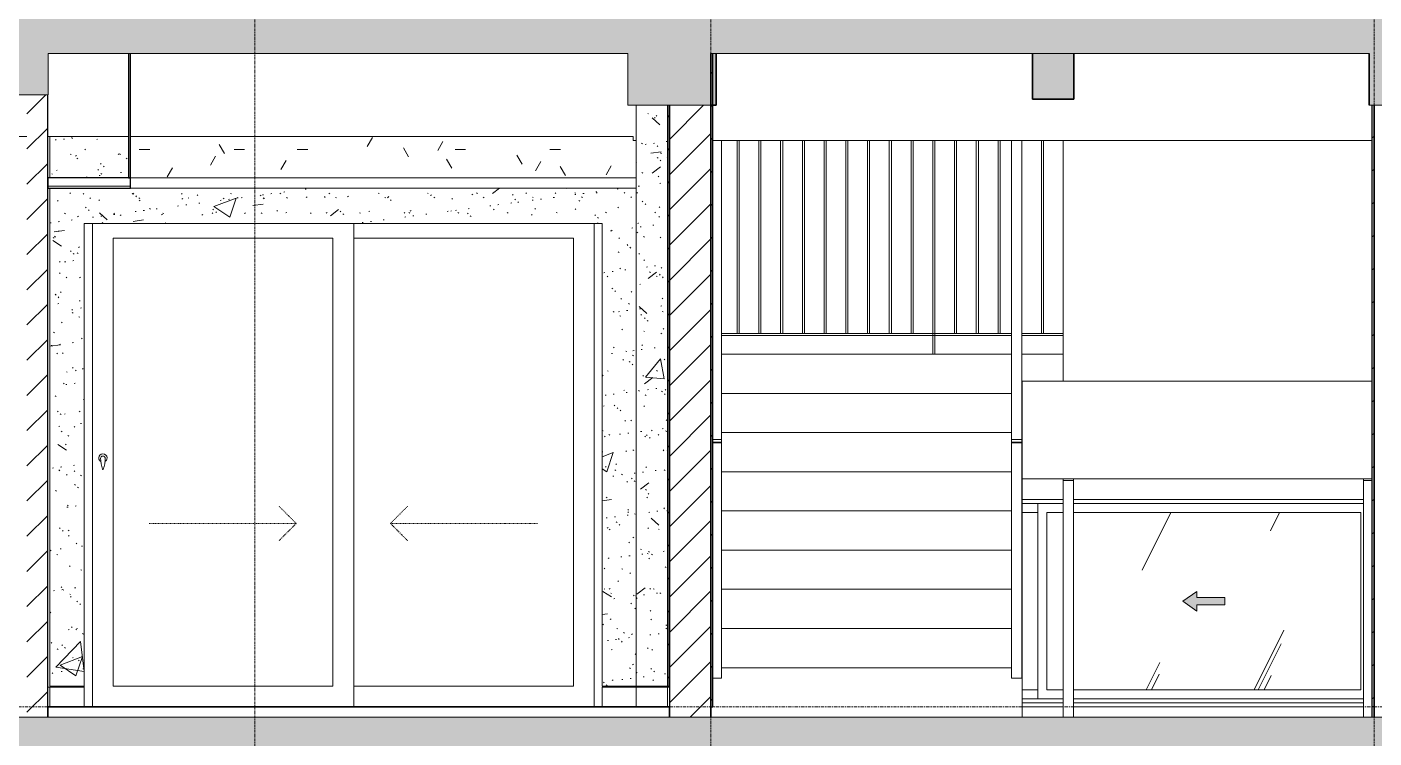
# Model space of a CAD drawing. Header units: millimetres. Extents: x -92143 to -2058, y -8802 to 35300.
# Drawn here: x -40337 to -33837, y 8850 to 12277 of the extents above; entities that cross this region are included whole.
import ezdxf

# ---------------------------------------------------------------- set-up
doc = ezdxf.new("R2010")
doc.units = ezdxf.units.MM
for name, pattern in [('1 NÉT CALL OUT', [6, 3, -3]), ('Centre', [31.75, 6.35, -4.7625, 15.875, -4.7625]), ('Dash', [6.35, 3.175, -3.175]), ('Grid Line', [22.225, 12.7, -3.175, 3.175, -3.175])]:
    doc.linetypes.add(name, pattern=pattern)
for name, color, linetype, lineweight in [('0-1', 7, 'Continuous', 5), ('A-CLNG', 13, 'Continuous', 9), ('A-CLNG-1', 250, 'Continuous', 25), ('A-CLNG-2', 7, 'Continuous', 9), ('A-CLNG-PATT-3', 254, 'Continuous', 18), ('A-DETL-GENF', 92, 'Continuous', 9), ('A-DETL-GENF-1', 7, 'Continuous', 9), ('A-DETL-THIN', 151, 'Continuous', 9), ('A-DOOR', 31, 'Continuous', 9), ('A-DOOR-FRAM', 31, 'Continuous', 9), ('A-DOOR-GLAZ', 31, 'Continuous', 9), ('A-DOOR-HDLN', 31, 'Dash', 18), ('A-FLOR-1', 10, 'Continuous', 35), ('A-FLOR-HRAL', 11, 'Continuous', 9), ('A-FLOR-HRAL-1', 253, 'Continuous', 18), ('A-FLOR-HRAL-2', 9, 'Continuous', 9), ('A-FLOR-LEVL-2', 51, 'Centre', 9), ('A-GLAZ', 151, 'Continuous', 9), ('A-GLAZ-2', 7, '1 NÉT CALL OUT', 9), ('A-GLAZ-5', 151, '1 NÉT CALL OUT', 9), ('A-WALL', 113, 'Continuous', 9), ('A-WALL-2', 250, 'Continuous', 25), ('A-WALL-3', 113, 'Continuous', 25), ('A-WALL-PATT-1', 7, 'Continuous', 9), ('A-WALL-PATT-2', 9, 'Continuous', 9), ('A-WALL-PATT-4', 111, 'Continuous', 9), ('I-WALL-1', 250, 'Continuous', 25), ('I-WALL-2', 7, 'Continuous', 9), ('I-WALL-3', 2, 'Continuous', 25), ('S-BEAM-1', 12, 'Continuous', 5), ('S-BEAM-2', 7, 'Continuous', 9), ('S-BEAM-3', 10, 'Continuous', 35), ('S-GRID-1', 1, 'Grid Line', 9), ('S-STRS', 31, 'Continuous', 9)]:
    doc.layers.add(name, color=color, linetype=linetype, lineweight=lineweight)
pattern_1 = [(45, (-51987.05, 14125), (-84.8528, 84.8528), [])]
pattern_2 = [(50, (-51987.05, 14125), (1093.104, -95.634), [114.3, -1257.3]), (355, (-51987, 14125), (-211.46, 1146.34), [91.44, -1005.84]), (100.451, (-51896, 14117), (881.656, 1050.7), [97.14, -1068.54]), (46.184, (-51987, 14429.8), (1626.47, -252.26), [171.45, -1885.95]), (96.636, (-51851.5, 14408.8), (1424.42, 1484.57), [145.71, -1602.81]), (351.184, (-51987, 14429.8), (1424.43, 1484.55), [137.16, -1508.76]), (21, (-51834.65, 14353.6), (909.686, -613.59), [114.3, -1257.3]), (326, (-51834.7, 14353.6), (370.81, 1105.13), [91.44, -1005.84]), (71.451, (-51758.8, 14302.5), (1280.5, 491.53), [97.14, -1068.54]), (37.5, (-51987.05, 14125), (18.531, 507.33), [50.292, -943.356, 50.292, -970.788, -1009.65]), (37.5, (-51987.05, 14125), (18.531, 507.33), [-2014.73, 50.29, -959.36]), (7.5, (-51987.05, 14125), (400.918, 601.084), [50.292, -531.876, 50.292, -920.496, -384.81]), (7.5, (-51987.05, 14125), (400.918, 601.084), [-1552.956, 50.29, -334.52]), (327.5, (-52326.9, 14125), (813.545, -34.374), [50.292, -330.708, 50.292, -1138.428, -1577.34]), (327.5, (-52326.9, 14125), (813.545, -34.374), [-1569.72, 50.29, -1527.05]), (317.5, (-52479.3, 14125), (888.775, 152.56), [50.292, -445.008, 50.292, -739.14, -1120.14]), (317.5, (-52479.3, 14125), (888.775, 152.56), [-1284.73, 50.29, -1069.85])]
pattern_3 = [(37.5, (-51987.05, 14125), (-4.7995, 146.8239), [5.029, -110.795, 5.029, -124.511, -123.825]), (37.5, (-51987.05, 14125), (-4.7995, 146.8239), [-245.364, 5.029, -118.796]), (7.5, (-51987.05, 14125), (134.8574, 215.0472), [5.029, -57.455, 5.029, -99.365, -40.005]), (7.5, (-51987.05, 14125), (134.8574, 215.0472), [-166.878, 5.029, -34.976]), (327.5, (-52080.78, 14125), (237.2978, 0.4316), [5.029, -33.071, 5.029, -132.131, -179.07]), (327.5, (-52080.78, 14125), (237.2978, 0.4316), [-175.26, 5.029, -174.041]), (317.5, (-52080.78, 14125), (229.067, 66.8792), [5.029, -14.021, 5.029, -84.887, -102.87]), (317.5, (-52080.78, 14125), (229.067, 66.8792), [-108.966, 5.029, -97.841])]
pattern_4 = [(45, (-51987.05, 14125), (-79.5495, 79.5495), [])]
pattern_5 = [(63.435, (-50196.8, 14229.33), (-0.001, 1524), [532.46, -2875.3]), (63.435, (-51720.8, 14229.33), (-0.001, 1524), [532.46, -2875.3]), (63.435, (-49467.24, 14523.8), (-0.001, 1524), [532.46, -2875.3]), (63.435, (-50991.24, 14523.8), (-0.001, 1524), [532.46, -2875.3]), (63.435, (-49577.66, 14419.83), (-0.001, 1524), [532.46, -2875.3]), (63.435, (-51101.66, 14419.83), (-0.001, 1524), [532.46, -2875.3]), (63.435, (-49690.2, 15015.1), (-0.001, 1524), [258.8, -3148.97]), (63.435, (-51214.2, 15015.1), (-0.001, 1524), [258.8, -3148.97]), (63.435, (-49763.8, 14922.95), (-0.001, 1524), [532.46, -2875.3]), (63.435, (-51287.8, 14922.95), (-0.001, 1524), [532.46, -2875.3]), (63.435, (-49750.84, 14989.1), (-0.001, 1524), [532.46, -2875.3]), (63.435, (-51274.84, 14989.1), (-0.001, 1524), [532.46, -2875.3]), (63.435, (-50365.7, 14698.94), (-0.001, 1524), [532.46, -2875.3]), (63.435, (-51889.7, 14698.94), (-0.001, 1524), [532.46, -2875.3]), (63.435, (-50352.7, 14776.9), (-0.001, 1524), [532.46, -2875.3]), (63.435, (-51876.7, 14776.9), (-0.001, 1524), [532.46, -2875.3]), (63.435, (-50349.2, 14833.1), (-0.001, 1524), [532.46, -2875.3]), (63.435, (-51873.2, 14833.1), (-0.001, 1524), [532.46, -2875.3])]

# ---------------------------------------------------------------- blocks, each defined once
blk = doc.blocks.new('NCV_TKTC_KET CAU_rvt-1-TKCS_MẶT CẮT E')
at = {"layer": 'S-BEAM-1'}
for points in [[(-37037.4, 11900), (-37011.9, 11900), (-37011.9, 12150), (-37037.4, 12150), (-37037.4, 12065)], [(-35485.3, 11930), (-35285.3, 11930), (-35285.3, 12150), (-35485.3, 12150), (-35485.3, 12065)], [(-33860.6, 11900), (-33860.3, 11900), (-33860.6, 12065)]]:
    blk.add_hatch(color=256, dxfattribs=at).paths.add_polyline_path(points)
at = {"layer": 'S-BEAM-2'}
for p, q in [((-40336.9, 11750), (-42236.9, 11750)), ((-39846.9, 11750), (-40236.9, 11750)), ((-37411.9, 11750), (-39836.9, 11750)), ((-37411.9, 11750), (-37411.9, 11730)), ((-37411.9, 11730), (-37396.9, 11730)), ((-37026.9, 11730), (-33846.9, 11730)), ((-35535.6, 10100), (-35336.5, 10100)), ((-35286.5, 10100), (-33887.3, 10100))]:
    blk.add_line(p, q, dxfattribs=at)
at = {"layer": 'S-BEAM-3'}
for p, q in [((-37011.9, 11900), (-37011.9, 12150)), ((-35485.3, 12150), (-35485.3, 11930)), ((-35285.3, 11930), (-35285.3, 12150)), ((-33860.6, 12150), (-33860.6, 11900)), ((-37037.4, 11900), (-37011.9, 11900)), ((-35485.3, 11930), (-35285.3, 11930))]:
    blk.add_line(p, q, dxfattribs=at)
blk = doc.blocks.new('Railing - Railing-939143-TKCS_MẶT CẮT E')
at = {"layer": 'A-FLOR-HRAL-1'}
for p, q in [((-37236.9, 12495), (-37246.9, 12495)), ((-37246.9, 12495), (-37246.9, 12400)), ((-37236.9, 12400), (-37236.9, 12495)), ((-37246.9, 12400), (-37236.9, 12400))]:
    blk.add_line(p, q, dxfattribs=at)
at = {"layer": 'A-FLOR-HRAL-2'}
for p, q in [((-37560.7, 12400), (-37560.7, 12495)), ((-37560.7, 12495), (-37396.9, 12495)), ((-37396.9, 12400), (-37396.9, 12495)), ((-37396.9, 12495), (-37246.9, 12495))]:
    blk.add_line(p, q, dxfattribs=at)
blk = doc.blocks.new('Railing - Railing-939137-TKCS_MẶT CẮT E')
at = {"layer": 'A-FLOR-HRAL-2'}
for p, q in [((-40236.9, 12495), (-40226.9, 12495)), ((-40226.9, 12400), (-40226.9, 12495)), ((-40226.9, 12495), (-40060.7, 12495)), ((-40060.7, 12495), (-40060.7, 12400))]:
    blk.add_line(p, q, dxfattribs=at)
blk = doc.blocks.new('CL_01-VÁCH DỰNG THẠCH CAO CĂN HỘ LOẠI 1-5D1 - CL_01-VÁCH DỰNG THẠCH CAO CĂN HỘ LOẠI 1A-5-V182-TKCS_MẶT CẮT E')
at = {"layer": 'A-CLNG-PATT-3'}
h = blk.add_hatch(dxfattribs=at)
h.set_pattern_fill('FP_2', color=256, style=0, pattern_type=2)
h.set_pattern_definition([(0, (-51987.05, 14125), (609.6, 152.4), [50.292, -406.908, 50.292, -406.908, -2438.4]), (0, (-51987.05, 14125), (609.6, 152.4), [-914.4, 50.292, -864.108, 50.292, -406.908, -1066.8]), (0, (-51987.05, 14125), (609.6, 152.4), [-2286, 50.292, -254.508, 50.292, -711.708]), (120, (-51758.45, 14201.2), (-436.7823, 451.7291), [50.292, -406.908, 50.292, -2845.308]), (120, (-51758.45, 14201.2), (-436.7823, 451.7291), [-507.492, -406.908, 50.292, -864.108, -1524]), (120, (-51758.45, 14201.2), (-436.7823, 451.7291), [-1828.8, 50.292, -406.908, 50.292, -1016.508]), (120, (-51758.45, 14201.2), (-436.7823, 451.7291), [-2336.292, -254.508, 50.292, -711.708]), (240, (-51682.25, 14506), (-172.8177, -604.1291), [50.292, -406.908, 50.292, -406.908, -2438.4]), (240, (-51682.25, 14506), (-172.8177, -604.1291), [-914.4, 50.292, -864.108, 50.292, -406.908, -1066.8]), (240, (-51682.25, 14506), (-172.8177, -604.1291), [-2286, 50.292, -254.508, 50.292, -711.708])])
h.paths.add_polyline_path([(-37396.9, 11550), (-37396.9, 11730), (-37411.9, 11730), (-37411.9, 11750), (-39836.9, 11750), (-39836.9, 11550), (-37411.9, 11550)])
at = {"layer": 'A-CLNG-1'}
for p, q in [((-39846.9, 12150), (-39846.9, 11550)), ((-39836.9, 11550), (-39836.9, 12150)), ((-39846.9, 11550), (-39836.9, 11550))]:
    blk.add_line(p, q, dxfattribs=at)
at = {"layer": 'A-CLNG-2'}
blk.add_line((-37396.9, 11550), (-39836.9, 11550), dxfattribs=at)
blk = doc.blocks.new('NCV_TKTC_TANG 3 - 4_rvt-2-TKCS_MẶT CẮT E')
at = {"layer": 'A-WALL-PATT-1'}
h = blk.add_hatch(dxfattribs=at)
h.set_pattern_fill('FP_5', color=256, style=0, pattern_type=2)
h.set_pattern_definition(pattern_4)
h.paths.add_polyline_path([(-37246.9, 9100), (-37236.9, 9100), (-37236.9, 11900), (-37246.9, 11900), (-37246.9, 9630.1)])
at = {"layer": 'A-WALL-PATT-2'}
h = blk.add_hatch(dxfattribs=at)
h.set_pattern_fill('FP_1', color=256, style=0, pattern_type=2)
h.set_pattern_definition(pattern_1)
h.paths.add_polyline_path([(-40336.9, 8950), (-40236.9, 8950), (-40236.9, 11950), (-40336.9, 11950), (-40336.9, 9021.3)])
h = blk.add_hatch(dxfattribs=at)
h.set_pattern_fill('FP_7', color=256, style=0, pattern_type=2)
h.set_pattern_definition(pattern_2)
h.paths.add_polyline_path([(-37396.9, 9100), (-37386.9, 9100), (-37386.9, 11900), (-37396.9, 11900), (-37396.9, 9630.1)])
h = blk.add_hatch(dxfattribs=at)
h.set_pattern_fill('FP_6', color=256, style=0, pattern_type=2)
h.set_pattern_definition(pattern_3)
h.paths.add_polyline_path([(-37396.9, 9100), (-37386.9, 9100), (-37386.9, 11900), (-37396.9, 11900), (-37396.9, 9630.1)])
h = blk.add_hatch(dxfattribs=at)
h.set_pattern_fill('FP_7', color=256, style=0, pattern_type=2)
h.set_pattern_definition(pattern_2)
h.paths.add_polyline_path([(-37246.9, 9100), (-37246.9, 11900), (-37386.9, 11900), (-37386.9, 9100)])
h = blk.add_hatch(dxfattribs=at)
h.set_pattern_fill('FP_6', color=256, style=0, pattern_type=2)
h.set_pattern_definition(pattern_3)
h.paths.add_polyline_path([(-37246.9, 9100), (-37246.9, 11900), (-37386.9, 11900), (-37386.9, 9100)])
h = blk.add_hatch(dxfattribs=at)
h.set_pattern_fill('FP_7', color=256, style=0, pattern_type=2)
h.set_pattern_definition(pattern_2)
h.paths.add_polyline_path([(-40226.9, 9100), (-40060.7, 9100), (-40060.7, 11330), (-37560.7, 11330), (-37560.7, 9100), (-37396.9, 9100), (-37396.9, 11500), (-40226.9, 11500), (-40226.9, 9630.1)])
h.paths.add_polyline_path([(-39846.9, 11550), (-39846.9, 11750), (-40226.9, 11750), (-40226.9, 11550), (-40103.8, 11550)])
h = blk.add_hatch(dxfattribs=at)
h.set_pattern_fill('FP_6', color=256, style=0, pattern_type=2)
h.set_pattern_definition(pattern_3)
h.paths.add_polyline_path([(-40226.9, 9100), (-40060.7, 9100), (-40060.7, 11330), (-37560.7, 11330), (-37560.7, 9100), (-37396.9, 9100), (-37396.9, 11500), (-40226.9, 11500), (-40226.9, 9630.1)])
h.paths.add_polyline_path([(-39846.9, 11550), (-39846.9, 11750), (-40226.9, 11750), (-40226.9, 11550), (-40103.8, 11550)])
at = {"layer": 'A-CLNG-1'}
for p, q in [((-39836.9, 11550), (-40236.9, 11550)), ((-40236.9, 11550), (-40236.9, 11500)), ((-39836.9, 11500), (-39836.9, 11550)), ((-40236.9, 11500), (-39836.9, 11500))]:
    blk.add_line(p, q, dxfattribs=at)
at = {"layer": 'A-CLNG-2'}
for p, q in [((-39836.9, 11510), (-40236.9, 11510)), ((-39836.9, 11550), (-37396.9, 11550)), ((-37396.9, 11500), (-39836.9, 11500))]:
    blk.add_line(p, q, dxfattribs=at)
at = {"layer": 'A-FLOR-1'}
for p, q in [((-37236.9, 9000), (-40236.9, 9000)), ((-40236.9, 9000), (-40236.9, 8950)), ((-37236.9, 8950), (-37236.9, 9000))]:
    blk.add_line(p, q, dxfattribs=at)
at = {"layer": 'A-WALL-2'}
blk.add_line((-40236.9, 8950), (-40236.9, 11950), dxfattribs=at)
at = {"layer": 'I-WALL-1'}
for p, q in [((-37246.9, 11900), (-37246.9, 9100)), ((-37236.9, 9100), (-37236.9, 11900)), ((-37246.9, 9100), (-37236.9, 9100))]:
    blk.add_line(p, q, dxfattribs=at)
at = {"layer": 'I-WALL-2'}
for p, q in [((-37396.9, 9100), (-37396.9, 11900)), ((-40226.9, 11750), (-40226.9, 11550)), ((-40226.9, 11500), (-40226.9, 9100)), ((-40060.7, 9100), (-40060.7, 11330)), ((-40060.7, 11330), (-37560.7, 11330)), ((-37560.7, 11330), (-37560.7, 9100)), ((-40226.9, 9100), (-40060.7, 9100)), ((-37560.7, 9100), (-37396.9, 9100)), ((-37386.9, 9100), (-37396.9, 9100)), ((-37386.9, 9100), (-37246.9, 9100))]:
    blk.add_line(p, q, dxfattribs=at)
at = {"layer": 'A-CLNG'}
blk.add_blockref('CL_01-VÁCH DỰNG THẠCH CAO CĂN HỘ LOẠI 1-5D1 - CL_01-VÁCH DỰNG THẠCH CAO CĂN HỘ LOẠI 1A-5-V182-TKCS_MẶT CẮT E', (0, 0), dxfattribs=at)
at = {"layer": 'A-FLOR-HRAL'}
for name in ['Railing - Railing-939137-TKCS_MẶT CẮT E', 'Railing - Railing-939143-TKCS_MẶT CẮT E']:
    blk.add_blockref(name, (0, -3400), dxfattribs=at)
blk = doc.blocks.new('Railing - 10mm-758696-TKCS_MẶT CẮT E')
at = {"layer": 'A-FLOR-HRAL'}
for p, q in [((-35441.3, 25330), (-35441.3, 24400)), ((-35431.3, 24400), (-35431.3, 25330))]:
    blk.add_line(p, q, dxfattribs=at)
blk = doc.blocks.new('Railing - 50 x 10mm-945202-TKCS_MẶT CẮT E')
at = {"layer": 'A-FLOR-HRAL'}
for p, q in [((-35965.9, 25330), (-35965.9, 24300)), ((-35955.9, 24300), (-35955.9, 25330))]:
    blk.add_line(p, q, dxfattribs=at)
blk = doc.blocks.new('Railing - 50 x 10mm-952828-TKCS_MẶT CẮT E')
at = {"layer": 'A-FLOR-HRAL'}
for p, q in [((-33887.3, 27091.3), (-33846.9, 27091.3)), ((-33887.3, 25950), (-33887.3, 27091.3))]:
    blk.add_line(p, q, dxfattribs=at)
blk = doc.blocks.new('Railing - 50 x 10mm-952826-TKCS_MẶT CẮT E')
at = {"layer": 'A-FLOR-HRAL'}
for p, q in [((-37026.9, 23872.9), (-36985.2, 23872.9)), ((-36985.2, 23872.9), (-36985.2, 23876.5)), ((-36985.2, 23872.9), (-36985.2, 22738.9)), ((-36985.2, 22738.9), (-37026.9, 22738.9))]:
    blk.add_line(p, q, dxfattribs=at)
blk = doc.blocks.new('Railing - Railing-953851-TKCS_MẶT CẮT E')
at = {"layer": 'A-FLOR-HRAL'}
for p, q in [((-36985.2, 24400), (-35586, 24400)), ((-36985.2, 24390), (-35586, 24390))]:
    blk.add_line(p, q, dxfattribs=at)
for name, p in [('Railing - 50 x 10mm-952828-TKCS_MẶT CẮT E', (0, 0)), ('Railing - 10mm-758696-TKCS_MẶT CẮT E', (-1469, 0)), ('Railing - 10mm-758696-TKCS_MẶT CẮT E', (-1364.1, 0)), ('Railing - 10mm-758696-TKCS_MẶT CẮT E', (-1259.1, 0)), ('Railing - 10mm-758696-TKCS_MẶT CẮT E', (-1154.2, 0)), ('Railing - 10mm-758696-TKCS_MẶT CẮT E', (-1049.3, 0)), ('Railing - 10mm-758696-TKCS_MẶT CẮT E', (-944.4, 0)), ('Railing - 10mm-758696-TKCS_MẶT CẮT E', (-839.4, 0)), ('Railing - 10mm-758696-TKCS_MẶT CẮT E', (-734.5, 0)), ('Railing - 10mm-758696-TKCS_MẶT CẮT E', (-629.6, 0)), ('Railing - 50 x 10mm-945202-TKCS_MẶT CẮT E', (0, 0)), ('Railing - 10mm-758696-TKCS_MẶT CẮT E', (-419.7, 0)), ('Railing - 10mm-758696-TKCS_MẶT CẮT E', (-314.8, 0)), ('Railing - 10mm-758696-TKCS_MẶT CẮT E', (-209.9, 0)), ('Railing - 10mm-758696-TKCS_MẶT CẮT E', (0, 0)), ('Railing - 50 x 10mm-952826-TKCS_MẶT CẮT E', (0, 0))]:
    blk.add_blockref(name, p)
blk = doc.blocks.new('Railing - 50 x 10mm-V19-TKCS_MẶT CẮT E')
at = {"layer": 'A-FLOR-HRAL'}
for p, q in [((-33887.3, 10091.3), (-33846.9, 10091.3)), ((-33887.3, 8950), (-33887.3, 10091.3))]:
    blk.add_line(p, q, dxfattribs=at)
blk = doc.blocks.new('Railing - 50 x 10mm-V17-TKCS_MẶT CẮT E')
at = {"layer": 'A-FLOR-HRAL'}
for p, q in [((-37035.2, 13676.5), (-37035.2, 13672.9)), ((-37035.2, 13672.9), (-36985.2, 13672.9)), ((-37035.2, 12538.9), (-37035.2, 13672.9)), ((-36985.2, 13672.9), (-36985.2, 13676.5)), ((-36985.2, 13672.9), (-36985.2, 12538.9)), ((-36985.2, 12538.9), (-37035.2, 12538.9))]:
    blk.add_line(p, q, dxfattribs=at)
blk = doc.blocks.new('Railing - Railing-V20-TKCS_MẶT CẮT E')
at = {"layer": 'A-FLOR-HRAL'}
for p, q in [((-36985.2, 7400), (-35586, 7400)), ((-36985.2, 7390), (-35586, 7390))]:
    blk.add_line(p, q, dxfattribs=at)
for name, p in [('Railing - 50 x 10mm-V19-TKCS_MẶT CẮT E', (0, 0)), ('Railing - 10mm-758696-TKCS_MẶT CẮT E', (-1469, -17000)), ('Railing - 10mm-758696-TKCS_MẶT CẮT E', (-1364.1, -17000)), ('Railing - 10mm-758696-TKCS_MẶT CẮT E', (-1259.1, -17000)), ('Railing - 10mm-758696-TKCS_MẶT CẮT E', (-1154.2, -17000)), ('Railing - 10mm-758696-TKCS_MẶT CẮT E', (-1049.3, -17000)), ('Railing - 10mm-758696-TKCS_MẶT CẮT E', (-944.4, -17000)), ('Railing - 10mm-758696-TKCS_MẶT CẮT E', (-839.4, -17000)), ('Railing - 10mm-758696-TKCS_MẶT CẮT E', (-734.5, -17000)), ('Railing - 10mm-758696-TKCS_MẶT CẮT E', (-629.6, -17000)), ('Railing - 50 x 10mm-945202-TKCS_MẶT CẮT E', (0, -17000)), ('Railing - 10mm-758696-TKCS_MẶT CẮT E', (-419.7, -17000)), ('Railing - 10mm-758696-TKCS_MẶT CẮT E', (-314.8, -17000)), ('Railing - 10mm-758696-TKCS_MẶT CẮT E', (-209.9, -17000)), ('Railing - 10mm-758696-TKCS_MẶT CẮT E', (0, -17000)), ('Railing - 50 x 10mm-V17-TKCS_MẶT CẮT E', (0, -6800))]:
    blk.add_blockref(name, p)
blk = doc.blocks.new('Railing - 50 x 10mm-V21-TKCS_MẶT CẮT E')
at = {"layer": 'A-FLOR-HRAL'}
for p, q in [((-35336.5, 25950), (-35336.5, 27091.3)), ((-35286.5, 27091.3), (-35336.5, 27091.3)), ((-35286.5, 25950), (-35286.5, 27091.3))]:
    blk.add_line(p, q, dxfattribs=at)
blk = doc.blocks.new('Railing - Railing-V22-TKCS_MẶT CẮT E')
at = {"layer": 'A-FLOR-HRAL'}
for p, q in [((-35336.9, 21000), (-35536, 21000)), ((-35536, 20990), (-35336.9, 20990))]:
    blk.add_line(p, q, dxfattribs=at)
blk.add_blockref('Railing - 50 x 10mm-V21-TKCS_MẶT CẮT E', (0, -3400))
at = {"extrusion": (0, 0, -1), "zscale": -1}
blk.add_blockref('Railing - 50 x 10mm-V17-TKCS_MẶT CẮT E', (72571.2, 6800), dxfattribs=at)
blk = doc.blocks.new('Railing - 50 x 10mm-V23-TKCS_MẶT CẮT E')
at = {"layer": 'A-FLOR-HRAL'}
for p, q in [((-35336.5, 8950), (-35336.5, 10091.3)), ((-35286.5, 10091.3), (-35336.5, 10091.3)), ((-35286.5, 8950), (-35286.5, 10091.3))]:
    blk.add_line(p, q, dxfattribs=at)
blk = doc.blocks.new('Railing - Railing-V24-TKCS_MẶT CẮT E')
at = {"layer": 'A-FLOR-HRAL'}
for p, q in [((-35336.9, 7400), (-35536, 7400)), ((-35536, 7390), (-35336.9, 7390))]:
    blk.add_line(p, q, dxfattribs=at)
blk.add_blockref('Railing - 50 x 10mm-V23-TKCS_MẶT CẮT E', (0, 0))
at = {"extrusion": (0, 0, -1), "zscale": -1}
blk.add_blockref('Railing - 50 x 10mm-V17-TKCS_MẶT CẮT E', (72571.2, -6800), dxfattribs=at)
blk = doc.blocks.new('Top Rail Type - Top Rail_Internal_-953867-TKCS_MẶT CẮT E')
at = {"layer": 'A-FLOR-HRAL'}
for p, q in [((-33846.9, 10100), (-33887.3, 10100)), ((-33887.3, 10100), (-33887.3, 10091.3)), ((-37035.2, 6888.9), (-37035.2, 8330)), ((-36985.2, 8330), (-36985.2, 6888.9)), ((-37035.2, 6888.9), (-37035.2, 6876.5)), ((-36985.2, 6888.9), (-37035.2, 6888.9)), ((-37035.2, 6876.5), (-36985.2, 6876.5)), ((-36985.2, 6876.5), (-36985.2, 6888.9))]:
    blk.add_line(p, q, dxfattribs=at)
blk = doc.blocks.new('Top Rail Type - Top Rail_Internal_-V25-TKCS_MẶT CẮT E')
at = {"layer": 'A-FLOR-HRAL'}
for p, q in [((-33846.9, 27100), (-33887.3, 27100)), ((-33887.3, 27100), (-33887.3, 27091.3)), ((-36985.2, 25330), (-36985.2, 23888.9)), ((-36985.2, 23888.9), (-37026.9, 23888.9)), ((-37026.9, 23876.5), (-36985.2, 23876.5)), ((-36985.2, 23876.5), (-36985.2, 23888.9))]:
    blk.add_line(p, q, dxfattribs=at)
blk = doc.blocks.new('Top Rail Type - Top Rail_Internal_-953883-TKCS_MẶT CẮT E')
at = {"layer": 'A-FLOR-HRAL'}
for p, q in [((-35286.5, 10100), (-35336.5, 10100)), ((-35336.5, 10100), (-35336.5, 10091.3)), ((-35286.5, 10091.3), (-35286.5, 10100)), ((-35586, 6888.9), (-35586, 8330)), ((-35536, 8330), (-35536, 6888.9)), ((-35586, 6888.9), (-35586, 6876.5)), ((-35536, 6888.9), (-35586, 6888.9)), ((-35586, 6876.5), (-35536, 6876.5)), ((-35536, 6876.5), (-35536, 6888.9))]:
    blk.add_line(p, q, dxfattribs=at)
blk = doc.blocks.new('DEG_02-DEG_03 - DEG_02-2500x2400mm-CỬA ĐI 02 CÁNH TRƯỢT-V79-TKCS_MẶT CẮT E')
at = {"layer": 'A-DOOR'}
for p, q in [((-38760.3, 5600), (-38760.3, 7930)), ((-39920.3, 5700), (-39920.3, 7860)), ((-39920.3, 7860), (-38860.3, 7860)), ((-38860.3, 7860), (-38860.3, 5700)), ((-38860.3, 5700), (-39920.3, 5700))]:
    blk.add_line(p, q, dxfattribs=at)
at = {"layer": 'A-DOOR', "flags": 128}
blk.add_lwpolyline([(-39968.8, 6808.7), (-39968.8, 6808.7), (-39968.8, 6808.7), (-39968.8, 6808.7), (-39968.8, 6808.7), (-39968.9, 6808.7), (-39968.9, 6808.7), (-39968.9, 6808.7), (-39968.9, 6808.7), (-39968.9, 6808.7), (-39969, 6808.7), (-39969, 6808.7), (-39969, 6808.7), (-39969, 6808.7), (-39969.1, 6808.7), (-39969.1, 6808.7), (-39969.1, 6808.7), (-39969.2, 6808.7), (-39969.2, 6808.7), (-39969.3, 6808.7), (-39969.3, 6808.7), (-39969.4, 6808.7), (-39969.4, 6808.7), (-39969.5, 6808.7), (-39969.5, 6808.7), (-39969.6, 6808.7), (-39969.6, 6808.7), (-39969.7, 6808.7), (-39969.7, 6808.7), (-39969.8, 6808.7), (-39969.8, 6808.7), (-39969.9, 6808.7), (-39969.9, 6808.7), (-39970, 6808.7), (-39970.1, 6808.7), (-39970.1, 6808.7), (-39970.2, 6808.7), (-39970.2, 6808.7), (-39970.3, 6808.7), (-39970.4, 6808.7), (-39970.4, 6808.7), (-39970.5, 6808.7), (-39970.5, 6808.7), (-39970.6, 6808.7), (-39970.7, 6808.7), (-39970.7, 6808.7), (-39970.8, 6808.7), (-39970.8, 6808.7), (-39970.9, 6808.7), (-39970.9, 6808.7), (-39971, 6808.7), (-39971, 6808.7), (-39971.1, 6808.7), (-39971.1, 6808.7), (-39971.2, 6808.7), (-39971.2, 6808.7), (-39971.3, 6808.7), (-39971.3, 6808.7), (-39971.4, 6808.7), (-39971.4, 6808.7), (-39971.5, 6808.7), (-39971.5, 6808.7), (-39971.5, 6808.7), (-39971.6, 6808.7), (-39971.6, 6808.7), (-39971.6, 6808.7), (-39971.7, 6808.7), (-39971.7, 6808.7), (-39971.7, 6808.7), (-39971.7, 6808.7), (-39971.7, 6808.7), (-39971.8, 6808.7), (-39971.8, 6808.7), (-39971.8, 6808.7), (-39971.8, 6808.7), (-39971.8, 6808.7), (-39971.8, 6808.7)], dxfattribs=at)
at = {"layer": 'A-DOOR'}
for centre, radius, start, end in [((-39970.3, 6800), 20, 0, 180), ((-39970.3, 6800), 20, 180, 240), ((-39971.8, 6799.2), 9.45, 90, 180), ((-39816.5, 6799.2), 164.8, 180, 199.13397), ((-39968.8, 6799.2), 9.45, 0, 90), ((-40124.1, 6799.2), 164.8, 340.86603, 0), ((-39970.3, 6800), 20, 300, 0), ((-39969.9, 6746), 2.34, 199.13397, 261.03098), ((-39970.7, 6746), 2.34, 278.96902, 340.86603)]:
    blk.add_arc(centre, radius, start, end, dxfattribs=at)
at = {"layer": 'A-DOOR-FRAM'}
for p, q in [((-40060.3, 7930), (-40060.3, 5600)), ((-40020.3, 5600), (-40020.3, 7930)), ((-37600.3, 5600), (-37600.3, 7930)), ((-37560.3, 5695), (-37560.3, 5700))]:
    blk.add_line(p, q, dxfattribs=at)
at = {"layer": 'A-DOOR-GLAZ'}
for p, q in [((-37700.3, 7860), (-38760.3, 7860)), ((-37700.3, 5700), (-37700.3, 7860)), ((-38760.3, 5700), (-37700.3, 5700))]:
    blk.add_line(p, q, dxfattribs=at)
at = {"layer": 'A-DOOR-HDLN'}
for p, q in [((-39037.6, 6484.2), (-39122.4, 6569.1)), ((-38583.1, 6484.2), (-38498.2, 6569.1)), ((-39747.6, 6484.2), (-39037.6, 6484.2)), ((-39037.6, 6484.2), (-39122.4, 6399.4)), ((-38583.1, 6484.2), (-38498.2, 6399.4)), ((-37873.1, 6484.2), (-38583.1, 6484.2))]:
    blk.add_line(p, q, dxfattribs=at)
blk = doc.blocks.new('1_FAMILY RVT - W01-WxH 1000x3200-V83-TKCS_MẶT CẮT E')
at = {"layer": 'A-GLAZ'}
h = blk.add_hatch(dxfattribs=at)
h.set_pattern_fill('FP_3', color=256, style=0, pattern_type=2)
h.set_pattern_definition(pattern_5)
h.paths.add_polyline_path([(-35459.6, 9082.6), (-35459.6, 9936.5), (-35535.6, 9936.5), (-35535.6, 9082.6)])
h = blk.add_hatch(dxfattribs=at)
h.set_pattern_fill('FP_3', color=256, style=0, pattern_type=2)
h.set_pattern_definition(pattern_5)
h.paths.add_polyline_path([(-34556.4, 9082.6), (-33900.9, 9082.6), (-33900.9, 9936.5), (-35286.5, 9936.5), (-35286.5, 9082.6), (-34691.9, 9082.6)])
h.paths.add_polyline_path([(-35415.1, 9082.6), (-35336.5, 9082.6), (-35336.5, 9936.5), (-35415.1, 9936.5), (-35415.1, 9087.6)])
h.paths.add_polyline_path([(-34691.9, 9462.1), (-34759.6, 9509.5), (-34691.9, 9557), (-34691.9, 9526.5), (-34556.4, 9526.5), (-34556.4, 9492.6), (-34691.9, 9492.6)])
at = {"layer": 'A-GLAZ-5'}
blk.add_hatch(color=256, dxfattribs=at).paths.add_polyline_path([(-34691.9, 9462.1), (-34691.9, 9492.6), (-34556.4, 9492.6), (-34556.4, 9526.5), (-34691.9, 9526.5), (-34691.9, 9557), (-34759.6, 9509.5)])
at = {"layer": 'A-DETL-GENF'}
for p, q in [((-34759.6, 9509.5), (-34691.9, 9557)), ((-34759.6, 9509.5), (-34691.9, 9557)), ((-34691.9, 9557), (-34691.9, 9526.5)), ((-34691.9, 9557), (-34691.9, 9526.5)), ((-34691.9, 9462.1), (-34759.6, 9509.5)), ((-34759.6, 9509.5), (-34691.9, 9462.1)), ((-34691.9, 9526.5), (-34556.4, 9526.5)), ((-34556.4, 9526.5), (-34691.9, 9526.5)), ((-34556.4, 9492.6), (-34691.9, 9492.6)), ((-34691.9, 9492.6), (-34691.9, 9462.1)), ((-34556.4, 9492.6), (-34691.9, 9492.6)), ((-34691.9, 9492.6), (-34691.9, 9462.1)), ((-34556.4, 9526.5), (-34556.4, 9492.6)), ((-34556.4, 9526.5), (-34556.4, 9492.6))]:
    blk.add_line(p, q, dxfattribs=at)
at = {"layer": 'A-GLAZ'}
for p, q in [((-35535.6, 10000), (-35336.5, 10000)), ((-35336.5, 9981), (-35535.6, 9981)), ((-35459.6, 9038.1), (-35459.6, 9981)), ((-35286.5, 10000), (-33887.3, 10000)), ((-33887.3, 9981), (-35286.5, 9981)), ((-35535.6, 9936.5), (-35459.6, 9936.5)), ((-35336.5, 9936.5), (-35415.1, 9936.5)), ((-35415.1, 9936.5), (-35415.1, 9082.6)), ((-33900.9, 9936.5), (-35286.5, 9936.5)), ((-33900.9, 9082.6), (-33900.9, 9936.5)), ((-35459.6, 9082.6), (-35535.6, 9082.6)), ((-35535.6, 9038.1), (-35336.5, 9038.1)), ((-35336.5, 9038.1), (-35459.6, 9038.1)), ((-35415.1, 9082.6), (-35336.5, 9082.6)), ((-35286.5, 9082.6), (-33900.9, 9082.6)), ((-35286.5, 9038.1), (-33887.3, 9038.1)), ((-33887.3, 9038.1), (-35286.5, 9038.1)), ((-35535.6, 9019), (-35336.5, 9019)), ((-35336.5, 9000), (-35535.6, 9000)), ((-35286.5, 9019), (-33887.3, 9019)), ((-33887.3, 9000), (-35286.5, 9000))]:
    blk.add_line(p, q, dxfattribs=at)

msp = doc.modelspace()

# ---------------------------------------------------------------- hatches: boundary and pattern name
at = {"layer": 'A-DETL-GENF-1'}
for points in [[(-17236.9, 11750), (-17236.9, 12350), (-78233.3, 12350), (-78233.3, 11750), (-77935.7, 11750), (-77935.7, 12150), (-73233.6, 12150), (-73233.6, 11950), (-73033.3, 11950), (-73033.3, 12150), (-70108.5, 12150), (-70108.5, 11900), (-69708.5, 11900), (-69708.5, 12150), (-65032.3, 12150), (-65032.3, 11950), (-64832.3, 11950), (-64832.3, 12150), (-61933.6, 12150), (-61933.6, 11900), (-61533.6, 11900), (-61533.6, 12150), (-56833.3, 12150), (-56833.3, 11950), (-56633.3, 11950), (-56633.3, 12150), (-53733.2, 12150), (-53733.2, 11900), (-53333.2, 11900), (-53333.2, 12150), (-48635.6, 12150), (-48635.6, 11950), (-48435.6, 11950), (-48435.6, 12150), (-45535.3, 12150), (-45535.3, 11900), (-45134.4, 11900), (-45134.4, 12150), (-40434.4, 12150), (-40434.4, 11950), (-40234.4, 11950), (-40234.4, 12150), (-37436.9, 12150), (-37436.9, 11900), (-37037.4, 11900), (-37037.4, 12150), (-33860.3, 12150), (-33860.3, 11900), (-33436.9, 11900), (-33436.9, 12150), (-30635.3, 12150), (-30635.3, 11950), (-30435.3, 11950), (-30435.3, 12150), (-25735.7, 12150), (-25735.7, 11900), (-25335.7, 11900), (-25335.7, 12150), (-22435.3, 12150), (-22435.3, 11950), (-22235.3, 11950), (-22235.3, 12150), (-17535.3, 12150), (-17535.3, 11750)], [(-77935.7, 8350), (-77935.7, 8750), (-73233.6, 8750), (-73233.6, 8550), (-73033.3, 8550), (-73033.3, 8750), (-70108.5, 8750), (-70108.5, 8500), (-69708.5, 8500), (-69708.5, 8750), (-65032.3, 8750), (-65032.3, 8550), (-64832.3, 8550), (-64832.3, 8750), (-61933.6, 8750), (-61933.6, 8500), (-61533.6, 8500), (-61533.6, 8750), (-56833.3, 8750), (-56833.3, 8550), (-56633.3, 8550), (-56633.3, 8750), (-53733.2, 8750), (-53733.2, 8500), (-53333.2, 8500), (-53333.2, 8750), (-48635.6, 8750), (-48635.6, 8550), (-48435.6, 8550), (-48435.6, 8750), (-45535.3, 8750), (-45535.3, 8500), (-45134.4, 8500), (-45134.4, 8750), (-40434.4, 8750), (-40434.4, 8550), (-40234.4, 8550), (-40234.4, 8750), (-37436.9, 8750), (-37436.9, 8500), (-37037.4, 8500), (-37037.4, 8750), (-33860.3, 8750), (-33860.3, 8500), (-33436.9, 8500), (-33436.9, 8750), (-30635.3, 8750), (-30635.3, 8550), (-30435.3, 8550), (-30435.3, 8750), (-25735.7, 8750), (-25735.7, 8500), (-25335.7, 8500), (-25335.7, 8750), (-22435.3, 8750), (-22435.3, 8550), (-22235.3, 8550), (-22235.3, 8750), (-17535.3, 8750), (-17535.3, 8350), (-17236.9, 8350), (-17236.9, 8950), (-78233.3, 8950), (-78233.3, 8350)]]:
    msp.add_hatch(color=256, dxfattribs=at).paths.add_polyline_path(points)
at = {"layer": 'A-WALL-PATT-4'}
h = msp.add_hatch(dxfattribs=at)
h.set_pattern_fill('FP_5', color=256, style=0, pattern_type=2)
h.set_pattern_definition(pattern_4)
h.paths.add_polyline_path([(-37026.9, 9000), (-37026.9, 12150), (-37036.9, 12150), (-37036.9, 9000)])
h.paths.add_polyline_path([(-37036.9, 12350), (-37026.9, 12350), (-37026.9, 12400), (-37036.9, 12400)])
h = msp.add_hatch(dxfattribs=at)
h.set_pattern_fill('FP_5', color=256, style=0, pattern_type=2)
h.set_pattern_definition(pattern_4)
h.paths.add_polyline_path([(-33836.9, 9000), (-33836.9, 11900), (-33846.9, 11900), (-33846.9, 9000)])
h.paths.add_polyline_path([(-33836.9, 12350), (-33836.9, 12400), (-33846.9, 12400), (-33846.9, 12350)])
h = msp.add_hatch(dxfattribs=at)
h.set_pattern_fill('FP_1', color=256, style=0, pattern_type=2)
h.set_pattern_definition(pattern_1)
h.paths.add_polyline_path([(-37037.4, 8950), (-37036.9, 8950.2), (-37037.4, 11900), (-37236.9, 11900), (-37236.9, 8950), (-37130.7, 8950)])
h = msp.add_hatch(dxfattribs=at)
h.set_pattern_fill('FP_5', color=256, style=0, pattern_type=2)
h.set_pattern_definition(pattern_4)
h.paths.add_polyline_path([(-33836.9, 5600), (-33836.9, 8500), (-33846.9, 8500), (-33846.9, 5600)])
h.paths.add_polyline_path([(-33846.9, 8950), (-33836.9, 8950), (-33836.9, 9000), (-33846.9, 9000)])

# ---------------------------------------------------------------- linework, layer by layer
at = {"layer": 'A-DETL-THIN'}
for p, q in [((-40234.4, 11950), (-40234.4, 12150)), ((-40234.4, 12150), (-37436.9, 12150)), ((-37436.9, 12150), (-37436.9, 11900)), ((-37037.4, 11900), (-37037.4, 12150)), ((-37037.4, 12150), (-33860.3, 12150)), ((-33860.3, 12150), (-33860.3, 11900)), ((-40434.4, 11950), (-40234.4, 11950)), ((-37436.9, 11900), (-37037.4, 11900)), ((-33860.3, 11900), (-33436.9, 11900)), ((-37037.4, 8950), (-78233.3, 8950)), ((-33857.4, 8950), (-37037.4, 8950)), ((-17236.9, 8950), (-33857.4, 8950))]:
    msp.add_line(p, q, dxfattribs=at)
at = {"layer": 'A-FLOR-LEVL-2'}
msp.add_line((-92142.8, 9000), (-5549.7, 9000), dxfattribs=at)
at = {"layer": 'A-WALL'}
for p, q in [((-35535.6, 10000), (-35336.5, 10000)), ((-35286.5, 10000), (-33887.3, 10000)), ((-35336.5, 9000), (-35535.6, 9000)), ((-33887.3, 9000), (-35286.5, 9000))]:
    msp.add_line(p, q, dxfattribs=at)
at = {"layer": 'A-WALL-3'}
for p, q in [((-37036.9, 8950), (-37036.9, 12150)), ((-37236.9, 11900), (-37236.9, 8950)), ((-33836.9, 11900), (-33836.9, 8950))]:
    msp.add_line(p, q, dxfattribs=at)
at = {"layer": 'I-WALL-3'}
for p, q in [((-37036.9, 12150), (-37036.9, 9000)), ((-37026.9, 9000), (-37026.9, 12150)), ((-33846.9, 11900), (-33846.9, 8949.7)), ((-33836.9, 8950), (-33836.9, 11900)), ((-37036.9, 9000), (-37026.9, 9000)), ((-33836.9, 9000), (-33846.9, 9000))]:
    msp.add_line(p, q, dxfattribs=at)
at = {"layer": 'S-GRID-1'}
for p, q in [((-39236.9, -3701.5), (-39236.9, 30542.5)), ((-37036.9, -3701.5), (-37036.9, 30542.5)), ((-33836.9, -3701.5), (-33836.9, 30542.5))]:
    msp.add_line(p, q, dxfattribs=at)
at = {"layer": 'S-STRS'}
for p, q in [((-35336.9, 11647.9), (-35336.9, 11730)), ((-35336.9, 11459), (-35336.9, 11647.9)), ((-35336.9, 11270.1), (-35336.9, 11459)), ((-35336.9, 11081.3), (-35336.9, 11270.1)), ((-35336.9, 10892.4), (-35336.9, 11081.3)), ((-35336.9, 10703.5), (-35336.9, 10892.4)), ((-36985.2, 10700), (-35586, 10700)), ((-35535.6, 10700), (-35336.9, 10700)), ((-35336.9, 10570), (-35336.9, 10703.5)), ((-35535.6, 10511.1), (-35535.6, 10570)), ((-35535.6, 10570), (-35336.9, 10570)), ((-35336.9, 10570), (-33846.9, 10570)), ((-36985.2, 10511.1), (-35586, 10511.1)), ((-35535.6, 10511.1), (-35535.6, 10322.2)), ((-36985.2, 10322.2), (-35586, 10322.2)), ((-35535.6, 10322.2), (-35535.6, 10133.3)), ((-36985.2, 10133.3), (-35586, 10133.3)), ((-35535.6, 10133.3), (-35535.6, 9944.4)), ((-36985.2, 9944.4), (-35586, 9944.4)), ((-35535.6, 9944.4), (-35535.6, 9755.6)), ((-36985.2, 9755.6), (-35586, 9755.6)), ((-35535.6, 9755.6), (-35535.6, 9566.7)), ((-36985.2, 9566.7), (-35586, 9566.7)), ((-35535.6, 9566.7), (-35535.6, 9377.8)), ((-36985.2, 9377.8), (-35586, 9377.8)), ((-35535.6, 9377.8), (-35535.6, 9188.9)), ((-36985.2, 9188.9), (-35586, 9188.9)), ((-35535.6, 9188.9), (-35535.6, 8950)), ((-37035.6, 9000), (-37035.6, 8950))]:
    msp.add_line(p, q, dxfattribs=at)

# ---------------------------------------------------------------- block references
at = {"layer": '0-1'}
for name in ['NCV_TKTC_KET CAU_rvt-1-TKCS_MẶT CẮT E', 'NCV_TKTC_TANG 3 - 4_rvt-2-TKCS_MẶT CẮT E']:
    msp.add_blockref(name, (0, 0), dxfattribs=at)
at = {"layer": 'A-DOOR'}
msp.add_blockref('DEG_02-DEG_03 - DEG_02-2500x2400mm-CỬA ĐI 02 CÁNH TRƯỢT-V79-TKCS_MẶT CẮT E', (0, 3400), dxfattribs=at)
at = {"layer": 'A-FLOR-HRAL'}
for name, p in [('Top Rail Type - Top Rail_Internal_-V25-TKCS_MẶT CẮT E', (0, -13600)), ('Railing - Railing-953851-TKCS_MẶT CẮT E', (0, -13600)), ('Top Rail Type - Top Rail_Internal_-953883-TKCS_MẶT CẮT E', (0, 3400)), ('Railing - Railing-V22-TKCS_MẶT CẮT E', (0, -10200)), ('Top Rail Type - Top Rail_Internal_-953867-TKCS_MẶT CẮT E', (0, 0)), ('Railing - Railing-V20-TKCS_MẶT CẮT E', (0, 0)), ('Top Rail Type - Top Rail_Internal_-953883-TKCS_MẶT CẮT E', (0, 0)), ('Railing - Railing-V24-TKCS_MẶT CẮT E', (0, 0))]:
    msp.add_blockref(name, p, dxfattribs=at)
at = {"layer": 'A-GLAZ-2'}
msp.add_blockref('1_FAMILY RVT - W01-WxH 1000x3200-V83-TKCS_MẶT CẮT E', (0, 0), dxfattribs=at)

doc.saveas('drawing.dxf')
